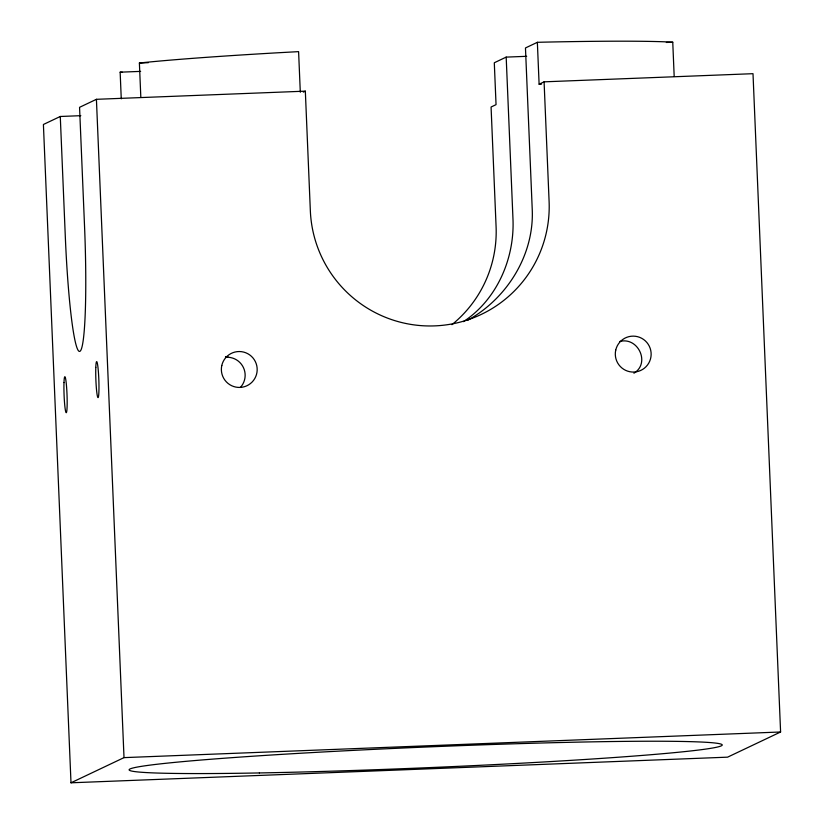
<?xml version="1.0" encoding="UTF-8"?>
<svg xmlns="http://www.w3.org/2000/svg" width="824" height="824" viewBox="0 0 824 824"><rect width="100%" height="100%" fill="white"/><g stroke="black" fill="none" stroke-linecap="round" stroke-linejoin="round"><path stroke-width="1.24" d="M633.924 373.21C650.661 363.229 638.054 336.491 619.751 341.497M463.469 321.638C497.068 299.483 514.794 258.293 512.961 218.7L506.183 57.114L526.68 56.31M467.785 320.196C507.048 298.535 534.251 254.884 532.242 209.543L525.465 47.957L537.361 42.312L543.48 42.158A293.684 10.248 -2.4 0 1 664.659 41.808L672.755 42.209L674.187 76.478M80.814 115.679L60.276 116.483L43.404 124.486L70.998 782.8L727.582 757.163L780.596 731.99L753.002 73.686L544.087 81.834L539.112 84.203L537.361 42.312M544.087 81.834L549.103 201.53A119.871 119.398 64.6 0 1 434.742 325.882A119.871 119.398 64.6 0 1 310.349 210.851L305.333 91.155L96.418 99.313L79.557 107.326L84.573 227.022A119.871 9.816 87.8 0 1 79.949 351.292A119.871 9.816 87.8 0 1 65.292 236.169L60.276 116.483M303.345 92.103L305.333 91.155M506.183 57.114L494.297 62.758L496.048 104.648L491.073 107.017L496.089 226.703A119.871 119.398 64.6 0 1 451.913 324.677M70.998 782.8L124.012 757.627L780.596 731.99M225.426 357.049L227.918 356.565L225.807 356.874M140.822 97.304L139.39 63.026L142.521 62.686A293.684 10.248 -2.4 0 1 277.441 52.798L298.597 51.634L300.307 92.257M139.39 63.026L148.361 62.675M666.348 42.457L672.755 42.209M121.262 98.839L120.15 72.182L140.636 71.379M539.112 84.203L541.564 84.141M120.15 72.182L122.457 72.296M96.418 99.313L124.012 757.627M226.476 357.245A17.984 17.912 64.6 0 1 240.423 387.404M615.734 350.128A17.984 17.912 64.6 0 0 638.579 371.264A17.984 17.912 64.6 0 0 645.357 340.909A17.984 17.912 64.6 0 0 615.734 350.128M63.994 382.542A17.984 1.473 87.8 0 0 65.899 412.268A17.984 1.473 87.8 0 0 66.754 389.433A17.984 1.473 87.8 0 0 63.994 382.542M259.364 772.943A296.681 10.352 -2.4 0 0 721.433 745.771A296.681 10.352 -2.4 0 0 296.589 753.476A296.681 10.352 -2.4 0 0 259.364 772.943M95.8 367.432A17.984 1.473 87.8 0 0 97.706 397.168A17.984 1.473 87.8 0 0 98.561 374.333A17.984 1.473 87.8 0 0 95.8 367.432M221.79 365.506A17.984 17.912 64.6 0 0 244.635 386.641A17.984 17.912 64.6 0 0 251.402 356.298A17.984 17.912 64.6 0 0 221.79 365.506"/></g></svg>
